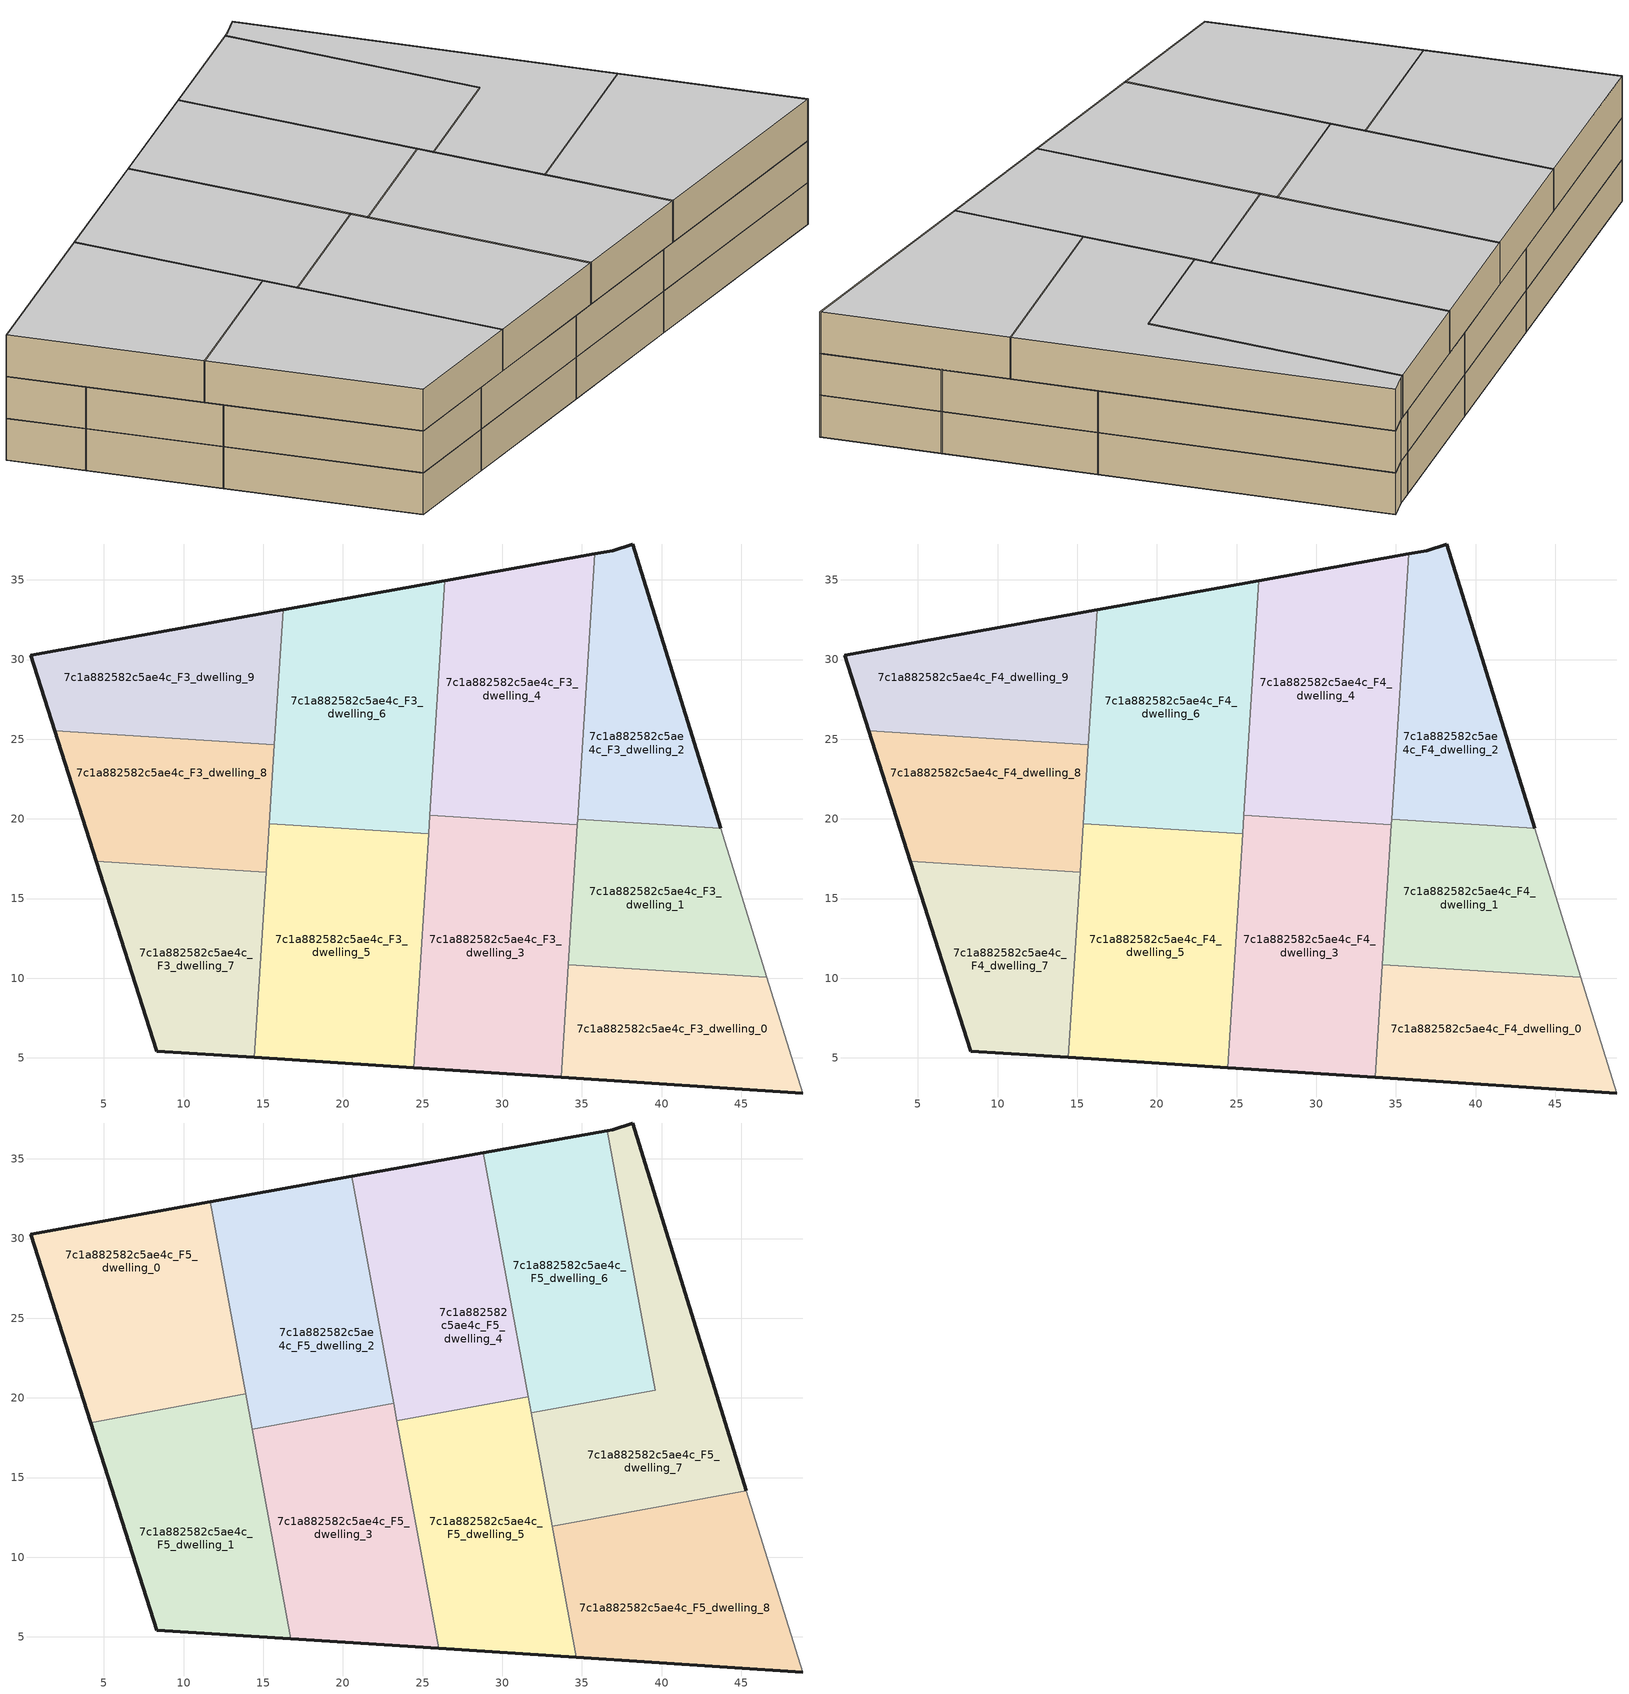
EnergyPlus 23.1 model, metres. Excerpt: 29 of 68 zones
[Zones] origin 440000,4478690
7c1a882582c5ae4c_F3_dwelling_0
 floor to 7c1a882582c5ae4c_F2_dwelling_0 (EU_floor_Construction): 48.85,2.8 46.6,10.07 34.15,10.86 33.7,3.79 z9
 wall outside (EU_wall_Construction): 48.85,2.8 33.7,3.79 z9:12
 wall to 7c1a882582c5ae4c_F3_dwelling_1 (EU_wall_Construction): 34.15,10.86 46.6,10.07 z9:12
 wall adiabatic (EU_wall_Construction): 46.6,10.07 48.85,2.8 z9:12
 wall to 7c1a882582c5ae4c_F3_dwelling_3 (EU_wall_Construction): 33.7,3.79 34.15,10.86 z9:12
7c1a882582c5ae4c_F3_dwelling_1
 floor to 7c1a882582c5ae4c_F2_dwelling_1 (EU_floor_Construction): 46.6,10.07 43.71,19.41 34.73,19.98 34.15,10.86 z9
 wall to 7c1a882582c5ae4c_F3_dwelling_2 (EU_wall_Construction): 34.73,19.98 43.71,19.41 z9:12
 wall adiabatic (EU_wall_Construction): 43.71,19.41 46.6,10.07 z9:12
 wall to 7c1a882582c5ae4c_F3_dwelling_4 (EU_wall_Construction): 34.71,19.65 34.73,19.98 z9:12
 wall to 7c1a882582c5ae4c_F3_dwelling_3 (EU_wall_Construction): 34.15,10.86 34.71,19.65 z9:12
7c1a882582c5ae4c_F3_dwelling_2
 floor to 7c1a882582c5ae4c_F2_dwelling_2 (EU_floor_Construction): 43.71,19.41 38.2,37.25 36.93,36.84 35.79,36.64 34.73,19.98 z9
 wall outside (EU_wall_Construction): 35.79,36.64 36.93,36.84 38.2,37.25 43.71,19.41 z9:12
 wall to 7c1a882582c5ae4c_F3_dwelling_4 (EU_wall_Construction): 34.73,19.98 35.79,36.64 z9:12
7c1a882582c5ae4c_F3_dwelling_3
 floor to 7c1a882582c5ae4c_F2_dwelling_3 (EU_floor_Construction): 33.7,3.79 34.71,19.65 25.46,20.24 24.45,4.39 z9
 wall outside (EU_wall_Construction): 33.7,3.79 24.45,4.39 z9:12
 wall to 7c1a882582c5ae4c_F3_dwelling_4 (EU_wall_Construction): 25.46,20.24 34.71,19.65 z9:12
 wall to 7c1a882582c5ae4c_F3_dwelling_5 (EU_wall_Construction): 24.45,4.39 25.39,19.05 z9:12
 wall to 7c1a882582c5ae4c_F3_dwelling_6 (EU_wall_Construction): 25.39,19.05 25.46,20.24 z9:12
7c1a882582c5ae4c_F3_dwelling_4
 floor to 7c1a882582c5ae4c_F2_dwelling_4 (EU_floor_Construction): 34.71,19.65 35.79,36.64 26.4,34.95 25.46,20.24 z9
 wall outside (EU_wall_Construction): 26.4,34.95 35.79,36.64 z9:12
 wall to 7c1a882582c5ae4c_F3_dwelling_6 (EU_wall_Construction): 25.46,20.24 26.4,34.95 z9:12
7c1a882582c5ae4c_F3_dwelling_5
 floor to 7c1a882582c5ae4c_F2_dwelling_5 (EU_floor_Construction): 24.45,4.39 25.39,19.05 15.39,19.69 14.45,5.03 z9
 wall outside (EU_wall_Construction): 24.45,4.39 14.45,5.03 z9:12
 wall to 7c1a882582c5ae4c_F3_dwelling_6 (EU_wall_Construction): 15.39,19.69 25.39,19.05 z9:12
 wall to 7c1a882582c5ae4c_F3_dwelling_7 (EU_wall_Construction): 14.45,5.03 15.2,16.67 z9:12
 wall to 7c1a882582c5ae4c_F3_dwelling_8 (EU_wall_Construction): 15.2,16.67 15.39,19.69 z9:12
7c1a882582c5ae4c_F3_dwelling_6
 floor to 7c1a882582c5ae4c_F2_dwelling_6 (EU_floor_Construction): 25.39,19.05 26.4,34.95 16.25,33.13 15.39,19.69 z9
 wall outside (EU_wall_Construction): 16.25,33.13 26.4,34.95 z9:12
 wall to 7c1a882582c5ae4c_F3_dwelling_9 (EU_wall_Construction): 15.71,24.67 16.25,33.13 z9:12
 wall to 7c1a882582c5ae4c_F3_dwelling_8 (EU_wall_Construction): 15.39,19.69 15.71,24.67 z9:12
7c1a882582c5ae4c_F3_dwelling_7
 floor to 7c1a882582c5ae4c_F2_dwelling_7 (EU_floor_Construction): 14.45,5.03 15.2,16.67 4.53,17.35 8.32,5.42 z9
 wall outside (EU_wall_Construction): 14.45,5.03 8.32,5.42 4.53,17.35 z9:12
 wall to 7c1a882582c5ae4c_F3_dwelling_8 (EU_wall_Construction): 4.53,17.35 15.2,16.67 z9:12
7c1a882582c5ae4c_F3_dwelling_8
 floor to 7c1a882582c5ae4c_F2_dwelling_8 (EU_floor_Construction): 15.2,16.67 15.71,24.67 1.93,25.54 4.53,17.35 z9
 wall outside (EU_wall_Construction): 4.53,17.35 1.93,25.54 z9:12
 wall to 7c1a882582c5ae4c_F3_dwelling_9 (EU_wall_Construction): 1.93,25.54 15.71,24.67 z9:12
7c1a882582c5ae4c_F3_dwelling_9
 floor to 7c1a882582c5ae4c_F2_dwelling_9 (EU_floor_Construction): 15.71,24.67 16.25,33.13 0.42,30.29 1.93,25.54 z9
 wall outside (EU_wall_Construction): 1.93,25.54 0.42,30.29 16.25,33.13 z9:12
7c1a882582c5ae4c_F4_dwelling_0
 floor to 7c1a882582c5ae4c_F3_dwelling_0 (EU_floor_Construction): 48.85,2.8 46.6,10.07 34.15,10.86 33.7,3.79 z12
 wall outside (EU_wall_Construction): 48.85,2.8 33.7,3.79 z12:15
 wall to 7c1a882582c5ae4c_F4_dwelling_1 (EU_wall_Construction): 34.15,10.86 46.6,10.07 z12:15
 wall adiabatic (EU_wall_Construction): 46.6,10.07 48.85,2.8 z12:15
 wall to 7c1a882582c5ae4c_F4_dwelling_3 (EU_wall_Construction): 33.7,3.79 34.15,10.86 z12:15
7c1a882582c5ae4c_F4_dwelling_1
 floor to 7c1a882582c5ae4c_F3_dwelling_1 (EU_floor_Construction): 46.6,10.07 43.71,19.41 34.73,19.98 34.15,10.86 z12
 wall to 7c1a882582c5ae4c_F4_dwelling_2 (EU_wall_Construction): 34.73,19.98 43.71,19.41 z12:15
 wall adiabatic (EU_wall_Construction): 43.71,19.41 46.6,10.07 z12:15
 wall to 7c1a882582c5ae4c_F4_dwelling_4 (EU_wall_Construction): 34.71,19.65 34.73,19.98 z12:15
 wall to 7c1a882582c5ae4c_F4_dwelling_3 (EU_wall_Construction): 34.15,10.86 34.71,19.65 z12:15
 ceiling adiabatic (EU_roof_Construction): 36.3,19.88 34.71,19.59 34.73,19.98 z15
7c1a882582c5ae4c_F4_dwelling_2
 floor to 7c1a882582c5ae4c_F3_dwelling_2 (EU_floor_Construction): 43.71,19.41 38.2,37.25 36.93,36.84 35.79,36.64 34.73,19.98 z12
 wall outside (EU_wall_Construction): 35.79,36.64 36.93,36.84 38.2,37.25 43.71,19.41 z12:15
 wall to 7c1a882582c5ae4c_F4_dwelling_4 (EU_wall_Construction): 34.73,19.98 35.79,36.64 z12:15
 ceiling adiabatic (EU_roof_Construction): 36.59,36.78 39.59,20.49 36.3,19.88 34.73,19.98 35.79,36.64 z15
7c1a882582c5ae4c_F4_dwelling_3
 floor to 7c1a882582c5ae4c_F3_dwelling_3 (EU_floor_Construction): 33.7,3.79 34.71,19.65 25.46,20.24 24.45,4.39 z12
 wall outside (EU_wall_Construction): 33.7,3.79 24.45,4.39 z12:15
 wall to 7c1a882582c5ae4c_F4_dwelling_4 (EU_wall_Construction): 25.46,20.24 34.71,19.65 z12:15
 wall to 7c1a882582c5ae4c_F4_dwelling_5 (EU_wall_Construction): 24.45,4.39 25.39,19.05 z12:15
 wall to 7c1a882582c5ae4c_F4_dwelling_6 (EU_wall_Construction): 25.39,19.05 25.46,20.24 z12:15
 ceiling adiabatic (EU_roof_Construction): 25.46,20.24 24.85,10.62 26.02,4.29 33.7,3.79 24.45,4.39 z15
7c1a882582c5ae4c_F4_dwelling_4
 floor to 7c1a882582c5ae4c_F3_dwelling_4 (EU_floor_Construction): 34.71,19.65 35.79,36.64 26.4,34.95 25.46,20.24 z12
 wall outside (EU_wall_Construction): 26.4,34.95 35.79,36.64 z12:15
 wall to 7c1a882582c5ae4c_F4_dwelling_6 (EU_wall_Construction): 25.46,20.24 26.4,34.95 z12:15
 ceiling adiabatic (EU_roof_Construction): 35.79,36.64 34.71,19.65 31.69,19.84 28.82,35.38 26.4,34.95 z15
7c1a882582c5ae4c_F4_dwelling_5
 floor to 7c1a882582c5ae4c_F3_dwelling_5 (EU_floor_Construction): 24.45,4.39 25.39,19.05 15.39,19.69 14.45,5.03 z12
 wall outside (EU_wall_Construction): 24.45,4.39 14.45,5.03 z12:15
 wall to 7c1a882582c5ae4c_F4_dwelling_6 (EU_wall_Construction): 15.39,19.69 25.39,19.05 z12:15
 wall to 7c1a882582c5ae4c_F4_dwelling_7 (EU_wall_Construction): 14.45,5.03 15.2,16.67 z12:15
 wall to 7c1a882582c5ae4c_F4_dwelling_8 (EU_wall_Construction): 15.2,16.67 15.39,19.69 z12:15
 ceiling adiabatic (EU_roof_Construction): 21.3,19.31 15.29,18.21 15.39,19.69 z15
7c1a882582c5ae4c_F4_dwelling_6
 floor to 7c1a882582c5ae4c_F3_dwelling_6 (EU_floor_Construction): 25.39,19.05 26.4,34.95 16.25,33.13 15.39,19.69 z12
 wall outside (EU_wall_Construction): 16.25,33.13 26.4,34.95 z12:15
 wall to 7c1a882582c5ae4c_F4_dwelling_9 (EU_wall_Construction): 15.71,24.67 16.25,33.13 z12:15
 wall to 7c1a882582c5ae4c_F4_dwelling_8 (EU_wall_Construction): 15.39,19.69 15.71,24.67 z12:15
 ceiling adiabatic (EU_roof_Construction): 20.55,33.9 23.27,19.19 15.39,19.69 21.3,19.31 23.18,19.66 z15
7c1a882582c5ae4c_F4_dwelling_7
 floor to 7c1a882582c5ae4c_F3_dwelling_7 (EU_floor_Construction): 14.45,5.03 15.2,16.67 4.53,17.35 8.32,5.42 z12
 wall outside (EU_wall_Construction): 14.45,5.03 8.32,5.42 4.53,17.35 z12:15
 wall to 7c1a882582c5ae4c_F4_dwelling_8 (EU_wall_Construction): 4.53,17.35 15.2,16.67 z12:15
 ceiling adiabatic (EU_roof_Construction): 15.2,16.67 15.03,14.09 14.55,16.71 z15
7c1a882582c5ae4c_F4_dwelling_8
 floor to 7c1a882582c5ae4c_F3_dwelling_8 (EU_floor_Construction): 15.2,16.67 15.71,24.67 1.93,25.54 4.53,17.35 z12
 wall outside (EU_wall_Construction): 4.53,17.35 1.93,25.54 z12:15
 wall to 7c1a882582c5ae4c_F4_dwelling_9 (EU_wall_Construction): 1.93,25.54 15.71,24.67 z12:15
 ceiling adiabatic (EU_roof_Construction): 15.71,24.67 15.2,16.67 14.55,16.71 13.9,20.25 4.18,18.46 4.53,17.35 1.93,25.54 z15
7c1a882582c5ae4c_F4_dwelling_9
 floor to 7c1a882582c5ae4c_F3_dwelling_9 (EU_floor_Construction): 15.71,24.67 16.25,33.13 0.42,30.29 1.93,25.54 z12
 wall outside (EU_wall_Construction): 1.93,25.54 0.42,30.29 16.25,33.13 z12:15
 ceiling adiabatic (EU_roof_Construction): 16.25,33.13 15.71,24.67 13.05,24.84 11.67,32.3 z15
7c1a882582c5ae4c_F5_dwelling_0
 floor to 7c1a882582c5ae4c_F4_dwelling_9 (EU_floor_Construction): 13.05,24.84 11.67,32.3 0.42,30.29 1.93,25.54 z15
 floor adiabatic (EU_floor_Construction): 13.9,20.25 13.05,24.84 1.93,25.54 4.18,18.46 z15
 wall outside (EU_wall_Construction): 4.18,18.46 0.42,30.29 11.67,32.3 z15:18
 wall to 7c1a882582c5ae4c_F5_dwelling_1 (EU_wall_Construction): 13.9,20.25 4.18,18.46 z15:18
 wall to 7c1a882582c5ae4c_F5_dwelling_2 (EU_wall_Construction): 11.67,32.3 13.9,20.25 z15:18
 ceiling to 7c1a882582c5ae4c_F6_dwelling_0 (EU_floor_Construction): 11.67,32.3 13.9,20.25 4.18,18.46 0.42,30.29 z18
7c1a882582c5ae4c_F5_dwelling_1
 floor to 7c1a882582c5ae4c_F4_dwelling_7 (EU_floor_Construction): 14.45,5.03 15.03,14.09 14.55,16.71 4.53,17.35 8.32,5.42 z15
 floor to 7c1a882582c5ae4c_F4_dwelling_5 (EU_floor_Construction): 16.73,4.88 15.03,14.09 14.45,5.03 z15
 floor to 7c1a882582c5ae4c_F4_dwelling_8 (EU_floor_Construction): 14.55,16.71 13.9,20.25 4.18,18.46 4.53,17.35 z15
 wall outside (EU_wall_Construction): 16.73,4.88 8.32,5.42 4.18,18.46 z15:18
 wall to 7c1a882582c5ae4c_F5_dwelling_3 (EU_wall_Construction): 14.31,18.03 16.73,4.88 z15:18
 wall to 7c1a882582c5ae4c_F5_dwelling_2 (EU_wall_Construction): 13.89,20.25 14.3,18.03 z15:18
 ceiling to 7c1a882582c5ae4c_F6_dwelling_1 (EU_floor_Construction): 13.9,20.25 16.73,4.88 8.32,5.42 4.18,18.46 z18
7c1a882582c5ae4c_F5_dwelling_2
 floor to 7c1a882582c5ae4c_F4_dwelling_6 (EU_floor_Construction): 23.18,19.66 20.55,33.9 16.25,33.13 15.39,19.69 21.3,19.31 z15
 floor adiabatic (EU_floor_Construction): 21.3,19.31 15.39,19.69 16.25,33.13 20.55,33.9 11.67,32.3 14.3,18.03 z15
 wall outside (EU_wall_Construction): 11.67,32.3 20.55,33.9 z15:18
 wall to 7c1a882582c5ae4c_F5_dwelling_3 (EU_wall_Construction): 23.18,19.66 14.3,18.03 z15:18
 wall to 7c1a882582c5ae4c_F5_dwelling_4 (EU_wall_Construction): 20.55,33.9 23.18,19.66 z15:18
 ceiling to 7c1a882582c5ae4c_F6_dwelling_2 (EU_floor_Construction): 20.55,33.9 23.18,19.66 14.3,18.03 11.67,32.3 z18
7c1a882582c5ae4c_F5_dwelling_3
 floor to 7c1a882582c5ae4c_F4_dwelling_5 (EU_floor_Construction): 24.45,4.39 24.85,10.62 23.27,19.19 21.3,19.31 15.29,18.21 15.03,14.09 16.73,4.88 z15
 floor adiabatic (EU_floor_Construction): 16.73,4.88 15.03,14.09 15.29,18.21 21.3,19.31 23.27,19.19 23.18,19.66 14.3,18.03 z15; 26.02,4.29 24.85,10.62 24.45,4.39 z15
 wall outside (EU_wall_Construction): 26.02,4.29 16.73,4.88 z15:18
 wall to 7c1a882582c5ae4c_F5_dwelling_5 (EU_wall_Construction): 23.38,18.56 26.02,4.29 z15:18
 wall to 7c1a882582c5ae4c_F5_dwelling_4 (EU_wall_Construction): 23.18,19.66 23.38,18.56 z15:18
 ceiling to 7c1a882582c5ae4c_F6_dwelling_3 (EU_floor_Construction): 23.18,19.66 26.02,4.29 16.73,4.88 14.3,18.03 z18
7c1a882582c5ae4c_F5_dwelling_4
 floor to 7c1a882582c5ae4c_F4_dwelling_4 (EU_floor_Construction): 31.64,20.09 28.82,35.38 26.4,34.95 25.46,20.24 30.66,19.91 z15
 floor to 7c1a882582c5ae4c_F4_dwelling_6 (EU_floor_Construction): 25.39,19.05 26.4,34.95 20.55,33.9 23.27,19.19 z15
 floor to 7c1a882582c5ae4c_F4_dwelling_5 (EU_floor_Construction): 25.38,18.93 25.39,19.05 23.27,19.19 23.38,18.56 z15
 floor to 7c1a882582c5ae4c_F4_dwelling_3 (EU_floor_Construction): 30.66,19.91 25.46,20.24 25.38,18.93 z15
 wall outside (EU_wall_Construction): 20.55,33.9 28.82,35.38 z15:18
 wall to 7c1a882582c5ae4c_F5_dwelling_5 (EU_wall_Construction): 31.64,20.09 23.38,18.56 z15:18
 wall to 7c1a882582c5ae4c_F5_dwelling_6 (EU_wall_Construction): 28.82,35.38 31.64,20.09 z15:18
 ceiling to 7c1a882582c5ae4c_F6_dwelling_4 (EU_floor_Construction): 28.82,35.38 31.64,20.09 23.38,18.56 20.55,33.9 z18
7c1a882582c5ae4c_F5_dwelling_5
 floor to 7c1a882582c5ae4c_F4_dwelling_3 (EU_floor_Construction): 33.7,3.79 33.94,7.62 31.69,19.84 30.66,19.91 25.38,18.93 24.85,10.62 26.02,4.29 z15
 floor to 7c1a882582c5ae4c_F4_dwelling_0 (EU_floor_Construction): 34.66,3.73 33.94,7.62 33.7,3.79 z15
 floor to 7c1a882582c5ae4c_F4_dwelling_5 (EU_floor_Construction): 24.85,10.62 25.38,18.93 23.38,18.56 z15
 floor to 7c1a882582c5ae4c_F4_dwelling_4 (EU_floor_Construction): 31.69,19.84 31.64,20.09 30.66,19.91 z15
 wall outside (EU_wall_Construction): 34.66,3.73 26.02,4.29 z15:18
 wall to 7c1a882582c5ae4c_F5_dwelling_8 (EU_wall_Construction): 33.15,11.94 34.66,3.73 z15:18
 wall to 7c1a882582c5ae4c_F5_dwelling_7 (EU_wall_Construction): 31.83,19.06 33.15,11.94 z15:18
 wall to 7c1a882582c5ae4c_F5_dwelling_6 (EU_wall_Construction): 31.64,20.09 31.83,19.06 z15:18
 ceiling to 7c1a882582c5ae4c_F6_dwelling_5 (EU_floor_Construction): 31.64,20.09 34.66,3.73 26.02,4.29 23.38,18.56 z18
7c1a882582c5ae4c_F5_dwelling_6
 floor to 7c1a882582c5ae4c_F4_dwelling_3 (EU_floor_Construction): 34.71,19.59 34.71,19.65 31.69,19.84 31.83,19.06 z15
 floor adiabatic (EU_floor_Construction): 39.59,20.49 36.59,36.78 28.82,35.38 31.83,19.06 31.69,19.84 34.71,19.65 34.71,19.59 32.69,19.22 z15
 wall outside (EU_wall_Construction): 28.82,35.38 36.59,36.78 z15:18
 wall to 7c1a882582c5ae4c_F5_dwelling_7 (EU_wall_Construction): 36.59,36.78 39.59,20.49 31.83,19.06 z15:18
 ceiling to 7c1a882582c5ae4c_F6_dwelling_6 (EU_floor_Construction): 36.59,36.78 39.59,20.49 31.83,19.06 28.82,35.38 z18
7c1a882582c5ae4c_F5_dwelling_7
 floor to 7c1a882582c5ae4c_F4_dwelling_1 (EU_floor_Construction): 45.33,14.19 43.71,19.41 36.3,19.88 34.71,19.59 34.23,12.14 z15
 floor to 7c1a882582c5ae4c_F4_dwelling_2 (EU_floor_Construction): 43.71,19.41 38.2,37.25 36.93,36.84 36.59,36.78 39.59,20.49 36.3,19.88 z15
 floor to 7c1a882582c5ae4c_F4_dwelling_3 (EU_floor_Construction): 34.23,12.14 34.71,19.59 31.83,19.06 33.15,11.94 z15
 wall outside (EU_wall_Construction): 36.59,36.78 36.93,36.84 38.2,37.25 45.33,14.19 z15:18
 wall to 7c1a882582c5ae4c_F5_dwelling_8 (EU_wall_Construction): 45.33,14.19 33.15,11.94 z15:18
 ceiling to 7c1a882582c5ae4c_F6_dwelling_7 (EU_floor_Construction): 38.2,37.25 45.33,14.19 33.15,11.94 31.83,19.06 39.59,20.49 36.59,36.78 36.93,36.84 z18
7c1a882582c5ae4c_F5_dwelling_8
 floor to 7c1a882582c5ae4c_F4_dwelling_0 (EU_floor_Construction): 48.85,2.8 46.6,10.07 34.15,10.86 33.94,7.62 34.66,3.73 z15
 floor to 7c1a882582c5ae4c_F4_dwelling_1 (EU_floor_Construction): 46.6,10.07 45.33,14.19 34.23,12.14 34.15,10.86 z15
 floor to 7c1a882582c5ae4c_F4_dwelling_3 (EU_floor_Construction): 33.94,7.62 34.23,12.14 33.15,11.94 z15
 wall outside (EU_wall_Construction): 48.85,2.8 34.66,3.73 z15:18
 wall adiabatic (EU_wall_Construction): 45.33,14.19 48.85,2.8 z15:18
 ceiling to 7c1a882582c5ae4c_F6_dwelling_8 (EU_floor_Construction): 45.33,14.19 48.85,2.8 34.66,3.73 33.15,11.94 z18
[Building]
EU S2 Campaign: North Axis=0; Terrain=City; Solar Distribution=FullExterior
[Site:Location]
Madrid: Latitude=40.5; Longitude=-3.5; Time Zone=1; Elevation=609
[SizingPeriod:WeatherFileDays]
AnnualSizingPeriod: Begin Month=1; Begin Day of Month=1; End Month=12; End Day of Month=31; Day of Week for Start Day=Monday; Use Weather File Daylight Saving Period=No; Use Weather File Rain and Snow Indicators=No
[MATERIAL]
EU_InternalMass_Material: Roughness=MediumRough; Thickness=0.1; Conductivity=1; Density=1800; Specific Heat=900; Thermal Absorptance=0.9; Solar Absorptance=0.7; Visible Absorptance=0.7
[MATERIAL:NOMASS] Roughness=MediumRough; Thermal Absorptance=0.9; Solar Absorptance=0.7; Visible Absorptance=0.7
Name | Thermal Resistance
EU_wall_NoMass | 0.609216
EU_roof_NoMass | 0.513268
EU_floor_NoMass | 0.568163
[CONSTRUCTION]
EU_wall_Construction: EU_wall_NoMass
EU_roof_Construction: EU_roof_NoMass
EU_floor_Construction: EU_floor_NoMass
EU_InternalMass_Construction: EU_InternalMass_Material
[ZONE] Type=1; Multiplier=1; Ceiling Height=autocalculate; Floor Area=autocalculate; Part of Total Floor Area=Yes
Name | Volume
7c1a882582c5ae4c_F3_dwelling_0; 7c1a882582c5ae4c_F4_dwelling_0 | 294.419
7c1a882582c5ae4c_F5_dwelling_0 | 392.575
7c1a882582c5ae4c_F3_dwelling_1; 7c1a882582c5ae4c_F4_dwelling_1 | 294.405
7c1a882582c5ae4c_F5_dwelling_1 | 392.546
7c1a882582c5ae4c_F3_dwelling_2; 7c1a882582c5ae4c_F4_dwelling_2 | 294.428
7c1a882582c5ae4c_F5_dwelling_2 | 392.525
7c1a882582c5ae4c_F3_dwelling_3; 7c1a882582c5ae4c_F4_dwelling_3 | 441.625
7c1a882582c5ae4c_F5_dwelling_3 | 392.531
7c1a882582c5ae4c_F3_dwelling_4; 7c1a882582c5ae4c_F4_dwelling_4 | 441.617
7c1a882582c5ae4c_F5_dwelling_4 | 392.548
7c1a882582c5ae4c_F3_dwelling_5; 7c1a882582c5ae4c_F4_dwelling_5 | 441.592
7c1a882582c5ae4c_F5_dwelling_5 | 392.549
7c1a882582c5ae4c_F3_dwelling_6; 7c1a882582c5ae4c_F4_dwelling_6 | 441.586
7c1a882582c5ae4c_F5_dwelling_6 | 392.572
7c1a882582c5ae4c_F3_dwelling_7; 7c1a882582c5ae4c_F4_dwelling_7 | 294.403
7c1a882582c5ae4c_F5_dwelling_7 | 392.547
7c1a882582c5ae4c_F3_dwelling_8; 7c1a882582c5ae4c_F4_dwelling_8 | 294.379
7c1a882582c5ae4c_F5_dwelling_8 | 392.528
7c1a882582c5ae4c_F3_dwelling_9; 7c1a882582c5ae4c_F4_dwelling_9 | 294.42
[INTERNALMASS] Construction=EU_InternalMass_Construction
Name | Zone or ZoneList | Surface Area
7c1a882582c5ae4c_F3_dwelling_0_EU_InternalMass | 7c1a882582c5ae4c_F3_dwelling_0 | 98.1397
7c1a882582c5ae4c_F3_dwelling_1_EU_InternalMass | 7c1a882582c5ae4c_F3_dwelling_1 | 98.1347
7c1a882582c5ae4c_F3_dwelling_2_EU_InternalMass | 7c1a882582c5ae4c_F3_dwelling_2 | 98.1428
7c1a882582c5ae4c_F3_dwelling_3_EU_InternalMass | 7c1a882582c5ae4c_F3_dwelling_3 | 147.209
7c1a882582c5ae4c_F3_dwelling_4_EU_InternalMass | 7c1a882582c5ae4c_F3_dwelling_4 | 147.205
7c1a882582c5ae4c_F3_dwelling_5_EU_InternalMass | 7c1a882582c5ae4c_F3_dwelling_5 | 147.197
7c1a882582c5ae4c_F3_dwelling_6_EU_InternalMass | 7c1a882582c5ae4c_F3_dwelling_6 | 147.195
7c1a882582c5ae4c_F3_dwelling_7_EU_InternalMass | 7c1a882582c5ae4c_F3_dwelling_7 | 98.1346
7c1a882582c5ae4c_F3_dwelling_8_EU_InternalMass | 7c1a882582c5ae4c_F3_dwelling_8 | 98.1261
7c1a882582c5ae4c_F3_dwelling_9_EU_InternalMass | 7c1a882582c5ae4c_F3_dwelling_9 | 98.1401
7c1a882582c5ae4c_F4_dwelling_0_EU_InternalMass | 7c1a882582c5ae4c_F4_dwelling_0 | 98.1397
7c1a882582c5ae4c_F4_dwelling_1_EU_InternalMass | 7c1a882582c5ae4c_F4_dwelling_1 | 98.1347
7c1a882582c5ae4c_F4_dwelling_2_EU_InternalMass | 7c1a882582c5ae4c_F4_dwelling_2 | 98.1428
7c1a882582c5ae4c_F4_dwelling_3_EU_InternalMass | 7c1a882582c5ae4c_F4_dwelling_3 | 147.209
7c1a882582c5ae4c_F4_dwelling_4_EU_InternalMass | 7c1a882582c5ae4c_F4_dwelling_4 | 147.205
7c1a882582c5ae4c_F4_dwelling_5_EU_InternalMass | 7c1a882582c5ae4c_F4_dwelling_5 | 147.197
7c1a882582c5ae4c_F4_dwelling_6_EU_InternalMass | 7c1a882582c5ae4c_F4_dwelling_6 | 147.195
7c1a882582c5ae4c_F4_dwelling_7_EU_InternalMass | 7c1a882582c5ae4c_F4_dwelling_7 | 98.1346
7c1a882582c5ae4c_F4_dwelling_8_EU_InternalMass | 7c1a882582c5ae4c_F4_dwelling_8 | 98.1261
7c1a882582c5ae4c_F4_dwelling_9_EU_InternalMass | 7c1a882582c5ae4c_F4_dwelling_9 | 98.1401
7c1a882582c5ae4c_F5_dwelling_0_EU_InternalMass | 7c1a882582c5ae4c_F5_dwelling_0 | 130.855
7c1a882582c5ae4c_F5_dwelling_1_EU_InternalMass | 7c1a882582c5ae4c_F5_dwelling_1 | 130.85
7c1a882582c5ae4c_F5_dwelling_2_EU_InternalMass | 7c1a882582c5ae4c_F5_dwelling_2 | 130.843
7c1a882582c5ae4c_F5_dwelling_3_EU_InternalMass | 7c1a882582c5ae4c_F5_dwelling_3 | 130.845
7c1a882582c5ae4c_F5_dwelling_4_EU_InternalMass | 7c1a882582c5ae4c_F5_dwelling_4 | 130.85
7c1a882582c5ae4c_F5_dwelling_5_EU_InternalMass | 7c1a882582c5ae4c_F5_dwelling_5 | 130.845
7c1a882582c5ae4c_F5_dwelling_6_EU_InternalMass | 7c1a882582c5ae4c_F5_dwelling_6 | 130.858
7c1a882582c5ae4c_F5_dwelling_7_EU_InternalMass | 7c1a882582c5ae4c_F5_dwelling_7 | 130.849
7c1a882582c5ae4c_F5_dwelling_8_EU_InternalMass | 7c1a882582c5ae4c_F5_dwelling_8 | 130.846
[OTHEREQUIPMENT] Fuel Type=Electricity; Design Level Calculation Method=Watts/Area; Power per Zone Floor Area=1; Fraction Latent=0; Fraction Radiant=0; Fraction Lost=0; Carbon Dioxide Generation Rate=0; EndUse Subcategory=EU_Step8_InternalGains
Name | Zone or ZoneList or Space or SpaceList | Schedule
EU_Step8_InternalGain_7c1a882582c5ae4c_F3_dwelling_0_f000 | 7c1a882582c5ae4c_F3_dwelling_0 | EU_Step8_GainSchedule_7c1a882582c5ae4c_F3_dwelling_0_f000
EU_Step8_InternalGain_7c1a882582c5ae4c_F3_dwelling_1_f000 | 7c1a882582c5ae4c_F3_dwelling_1 | EU_Step8_GainSchedule_7c1a882582c5ae4c_F3_dwelling_1_f000
EU_Step8_InternalGain_7c1a882582c5ae4c_F3_dwelling_2_f000 | 7c1a882582c5ae4c_F3_dwelling_2 | EU_Step8_GainSchedule_7c1a882582c5ae4c_F3_dwelling_2_f000
EU_Step8_InternalGain_7c1a882582c5ae4c_F3_dwelling_3_f000 | 7c1a882582c5ae4c_F3_dwelling_3 | EU_Step8_GainSchedule_7c1a882582c5ae4c_F3_dwelling_3_f000
EU_Step8_InternalGain_7c1a882582c5ae4c_F3_dwelling_4_f000 | 7c1a882582c5ae4c_F3_dwelling_4 | EU_Step8_GainSchedule_7c1a882582c5ae4c_F3_dwelling_4_f000
EU_Step8_InternalGain_7c1a882582c5ae4c_F3_dwelling_5_f000 | 7c1a882582c5ae4c_F3_dwelling_5 | EU_Step8_GainSchedule_7c1a882582c5ae4c_F3_dwelling_5_f000
EU_Step8_InternalGain_7c1a882582c5ae4c_F3_dwelling_6_f000 | 7c1a882582c5ae4c_F3_dwelling_6 | EU_Step8_GainSchedule_7c1a882582c5ae4c_F3_dwelling_6_f000
EU_Step8_InternalGain_7c1a882582c5ae4c_F3_dwelling_7_f000 | 7c1a882582c5ae4c_F3_dwelling_7 | EU_Step8_GainSchedule_7c1a882582c5ae4c_F3_dwelling_7_f000
EU_Step8_InternalGain_7c1a882582c5ae4c_F3_dwelling_8_f000 | 7c1a882582c5ae4c_F3_dwelling_8 | EU_Step8_GainSchedule_7c1a882582c5ae4c_F3_dwelling_8_f000
EU_Step8_InternalGain_7c1a882582c5ae4c_F3_dwelling_9_f000 | 7c1a882582c5ae4c_F3_dwelling_9 | EU_Step8_GainSchedule_7c1a882582c5ae4c_F3_dwelling_9_f000
EU_Step8_InternalGain_7c1a882582c5ae4c_F4_dwelling_0_f000 | 7c1a882582c5ae4c_F4_dwelling_0 | EU_Step8_GainSchedule_7c1a882582c5ae4c_F4_dwelling_0_f000
EU_Step8_InternalGain_7c1a882582c5ae4c_F4_dwelling_1_f000 | 7c1a882582c5ae4c_F4_dwelling_1 | EU_Step8_GainSchedule_7c1a882582c5ae4c_F4_dwelling_1_f000
EU_Step8_InternalGain_7c1a882582c5ae4c_F4_dwelling_2_f000 | 7c1a882582c5ae4c_F4_dwelling_2 | EU_Step8_GainSchedule_7c1a882582c5ae4c_F4_dwelling_2_f000
EU_Step8_InternalGain_7c1a882582c5ae4c_F4_dwelling_3_f000 | 7c1a882582c5ae4c_F4_dwelling_3 | EU_Step8_GainSchedule_7c1a882582c5ae4c_F4_dwelling_3_f000
EU_Step8_InternalGain_7c1a882582c5ae4c_F4_dwelling_4_f000 | 7c1a882582c5ae4c_F4_dwelling_4 | EU_Step8_GainSchedule_7c1a882582c5ae4c_F4_dwelling_4_f000
EU_Step8_InternalGain_7c1a882582c5ae4c_F4_dwelling_5_f000 | 7c1a882582c5ae4c_F4_dwelling_5 | EU_Step8_GainSchedule_7c1a882582c5ae4c_F4_dwelling_5_f000
EU_Step8_InternalGain_7c1a882582c5ae4c_F4_dwelling_6_f000 | 7c1a882582c5ae4c_F4_dwelling_6 | EU_Step8_GainSchedule_7c1a882582c5ae4c_F4_dwelling_6_f000
EU_Step8_InternalGain_7c1a882582c5ae4c_F4_dwelling_7_f000 | 7c1a882582c5ae4c_F4_dwelling_7 | EU_Step8_GainSchedule_7c1a882582c5ae4c_F4_dwelling_7_f000
EU_Step8_InternalGain_7c1a882582c5ae4c_F4_dwelling_8_f000 | 7c1a882582c5ae4c_F4_dwelling_8 | EU_Step8_GainSchedule_7c1a882582c5ae4c_F4_dwelling_8_f000
EU_Step8_InternalGain_7c1a882582c5ae4c_F4_dwelling_9_f000 | 7c1a882582c5ae4c_F4_dwelling_9 | EU_Step8_GainSchedule_7c1a882582c5ae4c_F4_dwelling_9_f000
EU_Step8_InternalGain_7c1a882582c5ae4c_F5_dwelling_0_f000 | 7c1a882582c5ae4c_F5_dwelling_0 | EU_Step8_GainSchedule_7c1a882582c5ae4c_F5_dwelling_0_f000
EU_Step8_InternalGain_7c1a882582c5ae4c_F5_dwelling_1_f000 | 7c1a882582c5ae4c_F5_dwelling_1 | EU_Step8_GainSchedule_7c1a882582c5ae4c_F5_dwelling_1_f000
EU_Step8_InternalGain_7c1a882582c5ae4c_F5_dwelling_2_f000 | 7c1a882582c5ae4c_F5_dwelling_2 | EU_Step8_GainSchedule_7c1a882582c5ae4c_F5_dwelling_2_f000
EU_Step8_InternalGain_7c1a882582c5ae4c_F5_dwelling_3_f000 | 7c1a882582c5ae4c_F5_dwelling_3 | EU_Step8_GainSchedule_7c1a882582c5ae4c_F5_dwelling_3_f000
EU_Step8_InternalGain_7c1a882582c5ae4c_F5_dwelling_4_f000 | 7c1a882582c5ae4c_F5_dwelling_4 | EU_Step8_GainSchedule_7c1a882582c5ae4c_F5_dwelling_4_f000
EU_Step8_InternalGain_7c1a882582c5ae4c_F5_dwelling_5_f000 | 7c1a882582c5ae4c_F5_dwelling_5 | EU_Step8_GainSchedule_7c1a882582c5ae4c_F5_dwelling_5_f000
EU_Step8_InternalGain_7c1a882582c5ae4c_F5_dwelling_6_f000 | 7c1a882582c5ae4c_F5_dwelling_6 | EU_Step8_GainSchedule_7c1a882582c5ae4c_F5_dwelling_6_f000
EU_Step8_InternalGain_7c1a882582c5ae4c_F5_dwelling_7_f000 | 7c1a882582c5ae4c_F5_dwelling_7 | EU_Step8_GainSchedule_7c1a882582c5ae4c_F5_dwelling_7_f000
EU_Step8_InternalGain_7c1a882582c5ae4c_F5_dwelling_8_f000 | 7c1a882582c5ae4c_F5_dwelling_8 | EU_Step8_GainSchedule_7c1a882582c5ae4c_F5_dwelling_8_f000
[ZONEVENTILATION:DESIGNFLOWRATE] Schedule=EU_AlwaysOn; Design Flow Rate Calculation Method=AirChanges/Hour; Air Changes per Hour=0.752966; Ventilation Type=Natural; Fan Pressure Rise=0; Fan Total Efficiency=1; Constant Term Coefficient=1; Temperature Term Coefficient=0; Velocity Term Coefficient=0; Velocity Squared Term Coefficient=0; Minimum Indoor Temperature=-100; Maximum Indoor Temperature=100; Delta Temperature=-100; Minimum Outdoor Temperature=-100; Maximum Outdoor Temperature=100; Maximum Wind Speed=40
Name | Zone or ZoneList or Space or SpaceList
EU_ConstantAir_7c1a882582c5ae4c_F3_dwelling_0 | 7c1a882582c5ae4c_F3_dwelling_0
EU_ConstantAir_7c1a882582c5ae4c_F3_dwelling_1 | 7c1a882582c5ae4c_F3_dwelling_1
EU_ConstantAir_7c1a882582c5ae4c_F3_dwelling_2 | 7c1a882582c5ae4c_F3_dwelling_2
EU_ConstantAir_7c1a882582c5ae4c_F3_dwelling_3 | 7c1a882582c5ae4c_F3_dwelling_3
EU_ConstantAir_7c1a882582c5ae4c_F3_dwelling_4 | 7c1a882582c5ae4c_F3_dwelling_4
EU_ConstantAir_7c1a882582c5ae4c_F3_dwelling_5 | 7c1a882582c5ae4c_F3_dwelling_5
EU_ConstantAir_7c1a882582c5ae4c_F3_dwelling_6 | 7c1a882582c5ae4c_F3_dwelling_6
EU_ConstantAir_7c1a882582c5ae4c_F3_dwelling_7 | 7c1a882582c5ae4c_F3_dwelling_7
EU_ConstantAir_7c1a882582c5ae4c_F3_dwelling_8 | 7c1a882582c5ae4c_F3_dwelling_8
EU_ConstantAir_7c1a882582c5ae4c_F3_dwelling_9 | 7c1a882582c5ae4c_F3_dwelling_9
EU_ConstantAir_7c1a882582c5ae4c_F4_dwelling_0 | 7c1a882582c5ae4c_F4_dwelling_0
EU_ConstantAir_7c1a882582c5ae4c_F4_dwelling_1 | 7c1a882582c5ae4c_F4_dwelling_1
EU_ConstantAir_7c1a882582c5ae4c_F4_dwelling_2 | 7c1a882582c5ae4c_F4_dwelling_2
EU_ConstantAir_7c1a882582c5ae4c_F4_dwelling_3 | 7c1a882582c5ae4c_F4_dwelling_3
EU_ConstantAir_7c1a882582c5ae4c_F4_dwelling_4 | 7c1a882582c5ae4c_F4_dwelling_4
EU_ConstantAir_7c1a882582c5ae4c_F4_dwelling_5 | 7c1a882582c5ae4c_F4_dwelling_5
EU_ConstantAir_7c1a882582c5ae4c_F4_dwelling_6 | 7c1a882582c5ae4c_F4_dwelling_6
EU_ConstantAir_7c1a882582c5ae4c_F4_dwelling_7 | 7c1a882582c5ae4c_F4_dwelling_7
EU_ConstantAir_7c1a882582c5ae4c_F4_dwelling_8 | 7c1a882582c5ae4c_F4_dwelling_8
EU_ConstantAir_7c1a882582c5ae4c_F4_dwelling_9 | 7c1a882582c5ae4c_F4_dwelling_9
EU_ConstantAir_7c1a882582c5ae4c_F5_dwelling_0 | 7c1a882582c5ae4c_F5_dwelling_0
EU_ConstantAir_7c1a882582c5ae4c_F5_dwelling_1 | 7c1a882582c5ae4c_F5_dwelling_1
EU_ConstantAir_7c1a882582c5ae4c_F5_dwelling_2 | 7c1a882582c5ae4c_F5_dwelling_2
EU_ConstantAir_7c1a882582c5ae4c_F5_dwelling_3 | 7c1a882582c5ae4c_F5_dwelling_3
EU_ConstantAir_7c1a882582c5ae4c_F5_dwelling_4 | 7c1a882582c5ae4c_F5_dwelling_4
EU_ConstantAir_7c1a882582c5ae4c_F5_dwelling_5 | 7c1a882582c5ae4c_F5_dwelling_5
EU_ConstantAir_7c1a882582c5ae4c_F5_dwelling_6 | 7c1a882582c5ae4c_F5_dwelling_6
EU_ConstantAir_7c1a882582c5ae4c_F5_dwelling_7 | 7c1a882582c5ae4c_F5_dwelling_7
EU_ConstantAir_7c1a882582c5ae4c_F5_dwelling_8 | 7c1a882582c5ae4c_F5_dwelling_8
[HVACTEMPLATE:ZONE:IDEALLOADSAIRSYSTEM] System Availability Schedule=EU_AlwaysOn; Maximum Heating Supply Air Temperature=50; Minimum Cooling Supply Air Temperature=13; Maximum Heating Supply Air Humidity Ratio=0.0156; Minimum Cooling Supply Air Humidity Ratio=0.0077; Heating Limit=NoLimit; Cooling Limit=NoLimit; Heating Availability Schedule=EU_AlwaysOn; Cooling Availability Schedule=EU_CoolingOff; Dehumidification Control Type=ConstantSensibleHeatRatio; Cooling Sensible Heat Ratio=0.7; Dehumidification Setpoint=60; Humidification Control Type=None; Humidification Setpoint=30; Outdoor Air Method=None; Outdoor Air Flow Rate per Person=0.00944; Outdoor Air Flow Rate per Zone Floor Area=0; Outdoor Air Flow Rate per Zone=0; Demand Controlled Ventilation Type=None; Outdoor Air Economizer Type=NoEconomizer; Heat Recovery Type=None; Sensible Heat Recovery Effectiveness=0.7; Latent Heat Recovery Effectiveness=0.65
Name | Template Thermostat
7c1a882582c5ae4c_F3_dwelling_0 | EU_HeatOnly_7c1a882582c5ae4c_F3_dwelling_0
7c1a882582c5ae4c_F3_dwelling_1 | EU_HeatOnly_7c1a882582c5ae4c_F3_dwelling_1
7c1a882582c5ae4c_F3_dwelling_2 | EU_HeatOnly_7c1a882582c5ae4c_F3_dwelling_2
7c1a882582c5ae4c_F3_dwelling_3 | EU_HeatOnly_7c1a882582c5ae4c_F3_dwelling_3
7c1a882582c5ae4c_F3_dwelling_4 | EU_HeatOnly_7c1a882582c5ae4c_F3_dwelling_4
7c1a882582c5ae4c_F3_dwelling_5 | EU_HeatOnly_7c1a882582c5ae4c_F3_dwelling_5
7c1a882582c5ae4c_F3_dwelling_6 | EU_HeatOnly_7c1a882582c5ae4c_F3_dwelling_6
7c1a882582c5ae4c_F3_dwelling_7 | EU_HeatOnly_7c1a882582c5ae4c_F3_dwelling_7
7c1a882582c5ae4c_F3_dwelling_8 | EU_HeatOnly_7c1a882582c5ae4c_F3_dwelling_8
7c1a882582c5ae4c_F3_dwelling_9 | EU_HeatOnly_7c1a882582c5ae4c_F3_dwelling_9
7c1a882582c5ae4c_F4_dwelling_0 | EU_HeatOnly_7c1a882582c5ae4c_F4_dwelling_0
7c1a882582c5ae4c_F4_dwelling_1 | EU_HeatOnly_7c1a882582c5ae4c_F4_dwelling_1
7c1a882582c5ae4c_F4_dwelling_2 | EU_HeatOnly_7c1a882582c5ae4c_F4_dwelling_2
7c1a882582c5ae4c_F4_dwelling_3 | EU_HeatOnly_7c1a882582c5ae4c_F4_dwelling_3
7c1a882582c5ae4c_F4_dwelling_4 | EU_HeatOnly_7c1a882582c5ae4c_F4_dwelling_4
7c1a882582c5ae4c_F4_dwelling_5 | EU_HeatOnly_7c1a882582c5ae4c_F4_dwelling_5
7c1a882582c5ae4c_F4_dwelling_6 | EU_HeatOnly_7c1a882582c5ae4c_F4_dwelling_6
7c1a882582c5ae4c_F4_dwelling_7 | EU_HeatOnly_7c1a882582c5ae4c_F4_dwelling_7
7c1a882582c5ae4c_F4_dwelling_8 | EU_HeatOnly_7c1a882582c5ae4c_F4_dwelling_8
7c1a882582c5ae4c_F4_dwelling_9 | EU_HeatOnly_7c1a882582c5ae4c_F4_dwelling_9
7c1a882582c5ae4c_F5_dwelling_0 | EU_HeatOnly_7c1a882582c5ae4c_F5_dwelling_0
7c1a882582c5ae4c_F5_dwelling_1 | EU_HeatOnly_7c1a882582c5ae4c_F5_dwelling_1
7c1a882582c5ae4c_F5_dwelling_2 | EU_HeatOnly_7c1a882582c5ae4c_F5_dwelling_2
7c1a882582c5ae4c_F5_dwelling_3 | EU_HeatOnly_7c1a882582c5ae4c_F5_dwelling_3
7c1a882582c5ae4c_F5_dwelling_4 | EU_HeatOnly_7c1a882582c5ae4c_F5_dwelling_4
7c1a882582c5ae4c_F5_dwelling_5 | EU_HeatOnly_7c1a882582c5ae4c_F5_dwelling_5
7c1a882582c5ae4c_F5_dwelling_6 | EU_HeatOnly_7c1a882582c5ae4c_F5_dwelling_6
7c1a882582c5ae4c_F5_dwelling_7 | EU_HeatOnly_7c1a882582c5ae4c_F5_dwelling_7
7c1a882582c5ae4c_F5_dwelling_8 | EU_HeatOnly_7c1a882582c5ae4c_F5_dwelling_8
[SIZING:ZONE] Zone Cooling Design Supply Air Temperature Input Method=SupplyAirTemperature; Zone Cooling Design Supply Air Temperature=13; Zone Heating Design Supply Air Temperature Input Method=SupplyAirTemperature; Zone Heating Design Supply Air Temperature=50; Zone Cooling Design Supply Air Humidity Ratio=0.008; Zone Heating Design Supply Air Humidity Ratio=0.008; Cooling Design Air Flow Method=DesignDay; Cooling Design Air Flow Rate=0; Cooling Minimum Air Flow per Zone Floor Area=0.000762; Cooling Minimum Air Flow=0; Cooling Minimum Air Flow Fraction=0.2; Heating Design Air Flow Method=DesignDay; Heating Design Air Flow Rate=0; Heating Maximum Air Flow per Zone Floor Area=0.002032; Heating Maximum Air Flow=0.141576; Heating Maximum Air Flow Fraction=0.3; Account for Dedicated Outdoor Air System=No; Dedicated Outdoor Air System Control Strategy=NeutralSupplyAir; Dedicated Outdoor Air Low Setpoint Temperature for Design=autosize; Dedicated Outdoor Air High Setpoint Temperature for Design=autosize; Zone Load Sizing Method=Sensible Load Only No Latent Load; Zone Latent Cooling Design Supply Air Humidity Ratio Input Method=HumidityRatioDifference; Zone Cooling Design Supply Air Humidity Ratio Difference=0.005; Zone Latent Heating Design Supply Air Humidity Ratio Input Method=HumidityRatioDifference; Zone Humidification Design Supply Air Humidity Ratio Difference=0.005
7c1a882582c5ae4c_F3_dwelling_0; 7c1a882582c5ae4c_F3_dwelling_1; 7c1a882582c5ae4c_F3_dwelling_2; 7c1a882582c5ae4c_F3_dwelling_3; 7c1a882582c5ae4c_F3_dwelling_4; 7c1a882582c5ae4c_F3_dwelling_5; 7c1a882582c5ae4c_F3_dwelling_6; 7c1a882582c5ae4c_F3_dwelling_7; 7c1a882582c5ae4c_F3_dwelling_8; 7c1a882582c5ae4c_F3_dwelling_9; 7c1a882582c5ae4c_F4_dwelling_0; 7c1a882582c5ae4c_F4_dwelling_1; 7c1a882582c5ae4c_F4_dwelling_2; 7c1a882582c5ae4c_F4_dwelling_3; 7c1a882582c5ae4c_F4_dwelling_4; 7c1a882582c5ae4c_F4_dwelling_5; 7c1a882582c5ae4c_F4_dwelling_6; 7c1a882582c5ae4c_F4_dwelling_7; 7c1a882582c5ae4c_F4_dwelling_8; 7c1a882582c5ae4c_F4_dwelling_9; 7c1a882582c5ae4c_F5_dwelling_0; 7c1a882582c5ae4c_F5_dwelling_1; 7c1a882582c5ae4c_F5_dwelling_2; 7c1a882582c5ae4c_F5_dwelling_3; 7c1a882582c5ae4c_F5_dwelling_4; 7c1a882582c5ae4c_F5_dwelling_5; 7c1a882582c5ae4c_F5_dwelling_6; 7c1a882582c5ae4c_F5_dwelling_7; 7c1a882582c5ae4c_F5_dwelling_8
[SCHEDULE:CONSTANT]
Name | Hourly Value
EU_AlwaysOn | 1
EU_CoolingOff | 0
[SCHEDULE:FILE] Column Number=1; Rows to Skip at Top=0; Number of Hours of Data=8760; Column Separator=Comma; Interpolate to Timestep=No; Minutes per Item=60; Adjust Schedule for Daylight Savings=Yes
Name | File
EU_Step8_GainSchedule_7c1a882582c5ae4c_F3_dwelling_0_f000 | ../../schedules/7c1a882582c5ae4c/7c1a882582c5ae4c_F3_dwelling_0_f000_gain.csv
EU_Step8_GainSchedule_7c1a882582c5ae4c_F3_dwelling_1_f000 | ../../schedules/7c1a882582c5ae4c/7c1a882582c5ae4c_F3_dwelling_1_f000_gain.csv
EU_Step8_GainSchedule_7c1a882582c5ae4c_F3_dwelling_2_f000 | ../../schedules/7c1a882582c5ae4c/7c1a882582c5ae4c_F3_dwelling_2_f000_gain.csv
EU_Step8_GainSchedule_7c1a882582c5ae4c_F3_dwelling_3_f000 | ../../schedules/7c1a882582c5ae4c/7c1a882582c5ae4c_F3_dwelling_3_f000_gain.csv
EU_Step8_GainSchedule_7c1a882582c5ae4c_F3_dwelling_4_f000 | ../../schedules/7c1a882582c5ae4c/7c1a882582c5ae4c_F3_dwelling_4_f000_gain.csv
EU_Step8_GainSchedule_7c1a882582c5ae4c_F3_dwelling_5_f000 | ../../schedules/7c1a882582c5ae4c/7c1a882582c5ae4c_F3_dwelling_5_f000_gain.csv
EU_Step8_GainSchedule_7c1a882582c5ae4c_F3_dwelling_6_f000 | ../../schedules/7c1a882582c5ae4c/7c1a882582c5ae4c_F3_dwelling_6_f000_gain.csv
EU_Step8_GainSchedule_7c1a882582c5ae4c_F3_dwelling_7_f000 | ../../schedules/7c1a882582c5ae4c/7c1a882582c5ae4c_F3_dwelling_7_f000_gain.csv
EU_Step8_GainSchedule_7c1a882582c5ae4c_F3_dwelling_8_f000 | ../../schedules/7c1a882582c5ae4c/7c1a882582c5ae4c_F3_dwelling_8_f000_gain.csv
EU_Step8_GainSchedule_7c1a882582c5ae4c_F3_dwelling_9_f000 | ../../schedules/7c1a882582c5ae4c/7c1a882582c5ae4c_F3_dwelling_9_f000_gain.csv
EU_Step8_GainSchedule_7c1a882582c5ae4c_F4_dwelling_0_f000 | ../../schedules/7c1a882582c5ae4c/7c1a882582c5ae4c_F4_dwelling_0_f000_gain.csv
EU_Step8_GainSchedule_7c1a882582c5ae4c_F4_dwelling_1_f000 | ../../schedules/7c1a882582c5ae4c/7c1a882582c5ae4c_F4_dwelling_1_f000_gain.csv
EU_Step8_GainSchedule_7c1a882582c5ae4c_F4_dwelling_2_f000 | ../../schedules/7c1a882582c5ae4c/7c1a882582c5ae4c_F4_dwelling_2_f000_gain.csv
EU_Step8_GainSchedule_7c1a882582c5ae4c_F4_dwelling_3_f000 | ../../schedules/7c1a882582c5ae4c/7c1a882582c5ae4c_F4_dwelling_3_f000_gain.csv
EU_Step8_GainSchedule_7c1a882582c5ae4c_F4_dwelling_4_f000 | ../../schedules/7c1a882582c5ae4c/7c1a882582c5ae4c_F4_dwelling_4_f000_gain.csv
EU_Step8_GainSchedule_7c1a882582c5ae4c_F4_dwelling_5_f000 | ../../schedules/7c1a882582c5ae4c/7c1a882582c5ae4c_F4_dwelling_5_f000_gain.csv
EU_Step8_GainSchedule_7c1a882582c5ae4c_F4_dwelling_6_f000 | ../../schedules/7c1a882582c5ae4c/7c1a882582c5ae4c_F4_dwelling_6_f000_gain.csv
EU_Step8_GainSchedule_7c1a882582c5ae4c_F4_dwelling_7_f000 | ../../schedules/7c1a882582c5ae4c/7c1a882582c5ae4c_F4_dwelling_7_f000_gain.csv
EU_Step8_GainSchedule_7c1a882582c5ae4c_F4_dwelling_8_f000 | ../../schedules/7c1a882582c5ae4c/7c1a882582c5ae4c_F4_dwelling_8_f000_gain.csv
EU_Step8_GainSchedule_7c1a882582c5ae4c_F4_dwelling_9_f000 | ../../schedules/7c1a882582c5ae4c/7c1a882582c5ae4c_F4_dwelling_9_f000_gain.csv
EU_Step8_GainSchedule_7c1a882582c5ae4c_F5_dwelling_0_f000 | ../../schedules/7c1a882582c5ae4c/7c1a882582c5ae4c_F5_dwelling_0_f000_gain.csv
EU_Step8_GainSchedule_7c1a882582c5ae4c_F5_dwelling_1_f000 | ../../schedules/7c1a882582c5ae4c/7c1a882582c5ae4c_F5_dwelling_1_f000_gain.csv
EU_Step8_GainSchedule_7c1a882582c5ae4c_F5_dwelling_2_f000 | ../../schedules/7c1a882582c5ae4c/7c1a882582c5ae4c_F5_dwelling_2_f000_gain.csv
EU_Step8_GainSchedule_7c1a882582c5ae4c_F5_dwelling_3_f000 | ../../schedules/7c1a882582c5ae4c/7c1a882582c5ae4c_F5_dwelling_3_f000_gain.csv
EU_Step8_GainSchedule_7c1a882582c5ae4c_F5_dwelling_4_f000 | ../../schedules/7c1a882582c5ae4c/7c1a882582c5ae4c_F5_dwelling_4_f000_gain.csv
EU_Step8_GainSchedule_7c1a882582c5ae4c_F5_dwelling_5_f000 | ../../schedules/7c1a882582c5ae4c/7c1a882582c5ae4c_F5_dwelling_5_f000_gain.csv
EU_Step8_GainSchedule_7c1a882582c5ae4c_F5_dwelling_6_f000 | ../../schedules/7c1a882582c5ae4c/7c1a882582c5ae4c_F5_dwelling_6_f000_gain.csv
EU_Step8_GainSchedule_7c1a882582c5ae4c_F5_dwelling_7_f000 | ../../schedules/7c1a882582c5ae4c/7c1a882582c5ae4c_F5_dwelling_7_f000_gain.csv
EU_Step8_GainSchedule_7c1a882582c5ae4c_F5_dwelling_8_f000 | ../../schedules/7c1a882582c5ae4c/7c1a882582c5ae4c_F5_dwelling_8_f000_gain.csv
